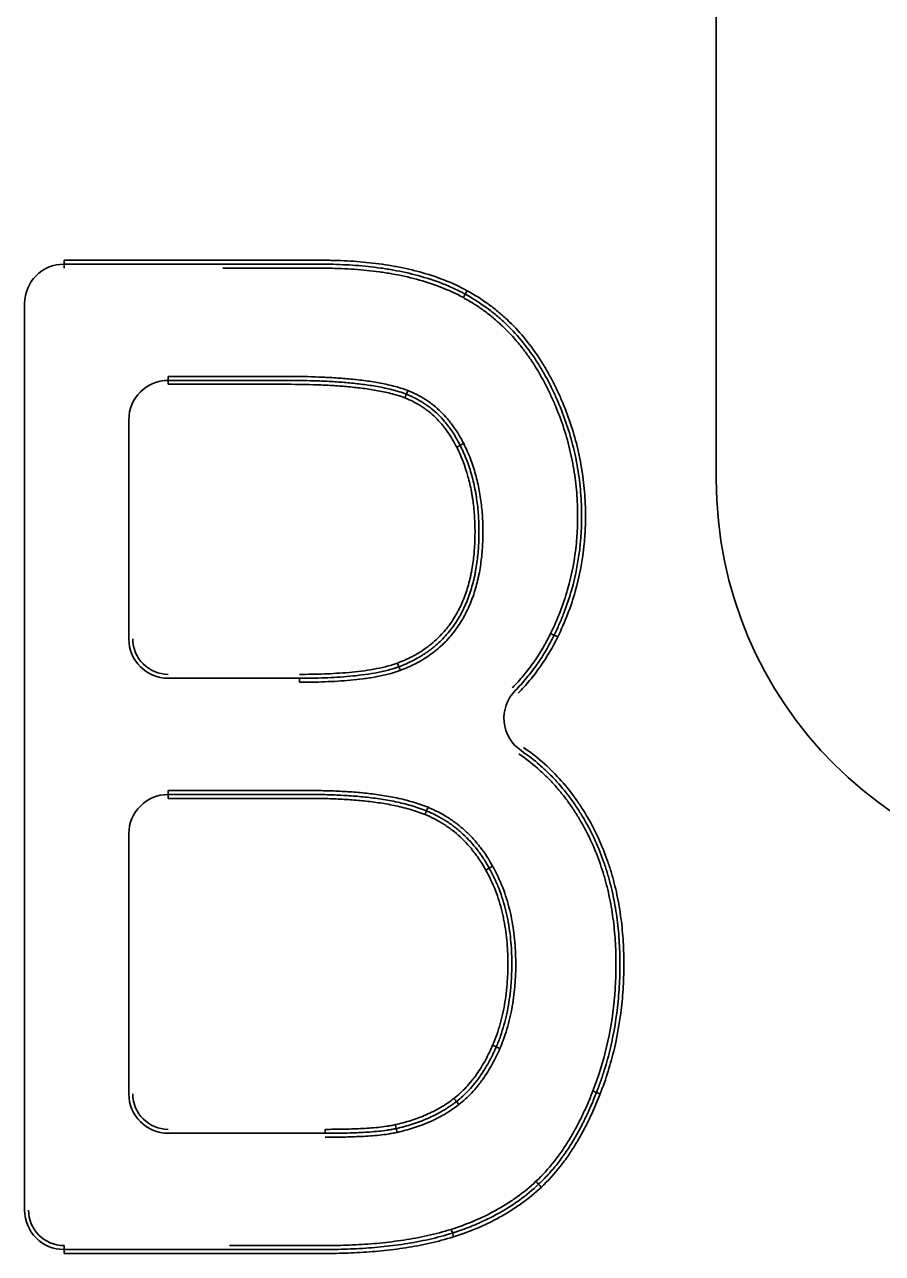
# Model space of a CAD drawing. Header units: inches. Extents: x 786 to 5755, y -850 to 3635.
# Drawn here: x 4193.97 to 4215.74, y 3412.42 to 3443.6 of the extents above; entities that cross this region are included whole.
import ezdxf

# ---------------------------------------------------------------- set-up
doc = ezdxf.new("R2010")
doc.units = ezdxf.units.IN
doc.layers.add('1', color=7, linetype='Continuous', true_color=0xffffff)

msp = doc.modelspace()

# ---------------------------------------------------------------- linework, layer by layer
at = {"layer": '1', "color": 7, "linetype": 'Continuous', "lineweight": 35}
for p, q in [((4211.522, 3446.051), (4211.522, 3432.051)), ((4194.975, 3437.617), (4194.975, 3437.517)), ((4194.975, 3437.417), (4194.975, 3437.517)), ((4205.106, 3436.668), (4205.154, 3436.756)), ((4205.154, 3436.756), (4205.202, 3436.844)), ((4193.975, 3436.517), (4193.975, 3413.517)), ((4197.62, 3434.669), (4197.62, 3434.569)), ((4197.62, 3434.569), (4197.62, 3434.469)), ((4203.696, 3434.31), (4203.66, 3434.217)), ((4196.62, 3428.009), (4196.62, 3433.569)), ((4205.026, 3432.919), (4204.937, 3432.874)), ((4207.41, 3428.103), (4207.5, 3428.059)), ((4203.471, 3427.303), (4203.436, 3427.397)), ((4200.948, 3427.009), (4197.62, 3427.009)), ((4200.948, 3427.009), (4200.948, 3426.909)), ((4197.62, 3424.161), (4197.62, 3424.061)), ((4197.62, 3424.061), (4197.62, 3423.961)), ((4204.21, 3423.737), (4204.172, 3423.645)), ((4196.62, 3416.465), (4196.62, 3423.061)), ((4205.763, 3422.193), (4205.676, 3422.145)), ((4205.942, 3417.659), (4205.85, 3417.699)), ((4205.942, 3417.659), (4206.034, 3417.619)), ((4204.929, 3416.271), (4204.867, 3416.35)), ((4208.485, 3416.501), (4208.578, 3416.465)), ((4204.929, 3416.271), (4204.991, 3416.192)), ((4201.603, 3415.465), (4197.62, 3415.465)), ((4201.603, 3415.565), (4201.603, 3415.465)), ((4203.382, 3415.684), (4203.404, 3415.587)), ((4204.796, 3413.028), (4204.827, 3412.933)), ((4194.975, 3412.617), (4194.975, 3412.517)), ((4194.975, 3412.517), (4194.975, 3412.417))]:
    msp.add_line(p, q, dxfattribs=at)
for centre, radius, start, end in [((4194.975, 3436.517), 1, 90, 180), ((4197.62, 3433.569), 1, 90, 180), ((4221.74, 3432.051), 10.217, 180, 270), ((4197.62, 3428.009), 1, 180, 270), ((4197.62, 3428.009), 0.9, 180, 270), ((4207.137, 3425.999), 1, 135.5879, 235.5855), ((4197.62, 3423.061), 1, 90, 180), ((4197.62, 3416.465), 1, 180, 270), ((4197.62, 3416.465), 0.9, 180, 270), ((4194.975, 3413.517), 1, 180, 270), ((4194.975, 3413.517), 0.9, 180, 270)]:
    msp.add_arc(centre, radius, start, end, dxfattribs=at)
for centre, major_axis, ratio, start_param, end_param in [((4203.624, 3434.124), (0.0364, 0.0931), 0.002929, 4.712393, 6.283185), ((4205.115, 3432.964), (0.0892, 0.0452), 0.004078, 3.141593, 4.712389), ((4207.321, 3428.147), (-0.0897, 0.0441), 0.004362, 1.570796, 3.141593), ((4203.506, 3427.21), (0.0351, -0.0936), 0.002512, 3.141593, 4.712389), ((4204.134, 3423.552), (0.0377, 0.0926), 0.005423, 0, 1.570782), ((4205.85, 3422.242), (0.0872, 0.0489), 0.003959, 3.141593, 4.712389), ((4208.392, 3416.538), (-0.0931, 0.0365), 0.002154, 1.570796, 3.141593), ((4206.948, 3414.246), (-0.0682, 0.0732), 0.005836, 1.570796, 3.141593), ((4207.085, 3414.101), (-0.0686, 0.0728), 0.005836, 0, 1.570796), ((4204.857, 3412.837), (-0.03, 0.0954), 0.004943, 4.712389, 6.283185)]:
    msp.add_ellipse(centre, major_axis=major_axis, ratio=ratio, start_param=start_param, end_param=end_param, dxfattribs=at)
for points, knots in [([(4194.975, 3437.617), (4196.697, 3437.617), (4198.85, 3437.617), (4201.003, 3437.617), (4201.46, 3437.617), (4201.487, 3437.617), (4201.541, 3437.617), (4201.621, 3437.616), (4201.81, 3437.614), (4201.971, 3437.608), (4202.294, 3437.593), (4202.509, 3437.577), (4202.831, 3437.542), (4202.939, 3437.529), (4203.154, 3437.498), (4203.261, 3437.481), (4203.475, 3437.443), (4203.581, 3437.421), (4203.792, 3437.373), (4203.897, 3437.347), (4204.209, 3437.262), (4204.414, 3437.196), (4204.815, 3437.039), (4205.011, 3436.948), (4205.202, 3436.844)], [0, 0, 0, 0, 0.5, 0.625, 0.625, 0.632812, 0.632812, 0.640625, 0.65625, 0.6875, 0.6875, 0.75, 0.75, 0.78125, 0.78125, 0.8125, 0.8125, 0.84375, 0.84375, 0.875, 0.875, 0.9375, 0.9375, 1, 1, 1, 1]), ([(4205.154, 3436.756), (4205.153, 3436.757), (4205.151, 3436.757), (4205.148, 3436.759), (4205.144, 3436.762), (4205.133, 3436.767), (4205.112, 3436.779), (4205.07, 3436.801), (4204.986, 3436.844), (4204.913, 3436.879), (4204.767, 3436.947), (4204.668, 3436.989), (4204.37, 3437.105), (4204.167, 3437.171), (4203.755, 3437.282), (4203.546, 3437.328), (4203.282, 3437.376), (4203.228, 3437.385), (4203.122, 3437.402), (4203.069, 3437.41), (4202.908, 3437.432), (4202.802, 3437.445), (4202.481, 3437.479), (4202.267, 3437.495), (4201.945, 3437.509), (4201.838, 3437.513), (4201.677, 3437.516), (4201.624, 3437.516), (4201.517, 3437.517), (4201.463, 3437.517), (4200.98, 3437.517), (4198.835, 3437.517), (4196.691, 3437.517), (4194.975, 3437.517)], [0, 0, 0, 0, 0.000488, 0.000488, 0.000977, 0.001953, 0.003906, 0.007812, 0.015625, 0.03125, 0.03125, 0.0625, 0.0625, 0.125, 0.125, 0.1875, 0.1875, 0.203125, 0.203125, 0.21875, 0.21875, 0.25, 0.25, 0.3125, 0.3125, 0.34375, 0.34375, 0.359375, 0.359375, 0.375, 0.375, 0.5, 1, 1, 1, 1]), ([(4205.106, 3436.668), (4204.916, 3436.772), (4204.722, 3436.861), (4204.325, 3437.014), (4204.123, 3437.079), (4203.713, 3437.189), (4203.505, 3437.235), (4203.242, 3437.281), (4203.189, 3437.29), (4203.083, 3437.306), (4203.03, 3437.314), (4202.871, 3437.336), (4202.764, 3437.349), (4202.445, 3437.382), (4202.232, 3437.397), (4201.912, 3437.41), (4201.805, 3437.413), (4201.645, 3437.416), (4201.592, 3437.417), (4201.485, 3437.417), (4201.432, 3437.417), (4200.952, 3437.417), (4200.16, 3437.417), (4199.368, 3437.417), (4199.004, 3437.417)], [0, 0, 0, 0, 0.103005, 0.103005, 0.20601, 0.20601, 0.309016, 0.309016, 0.334767, 0.334767, 0.360518, 0.360518, 0.412021, 0.412021, 0.515026, 0.515026, 0.566528, 0.566528, 0.59228, 0.59228, 0.618031, 0.618031, 0.824041, 1, 1, 1, 1]), ([(4207.321, 3428.146), (4207.499, 3428.51), (4207.643, 3428.882), (4207.861, 3429.647), (4207.935, 3430.038), (4207.979, 3430.49), (4207.983, 3430.54), (4207.99, 3430.641), (4207.994, 3430.691), (4208.002, 3430.842), (4208.005, 3430.943), (4208.008, 3431.244), (4208.002, 3431.444), (4207.974, 3431.843), (4207.94, 3432.141), (4207.888, 3432.438), (4207.848, 3432.635), (4207.826, 3432.734), (4207.706, 3433.225), (4207.578, 3433.605), (4207.382, 3434.063), (4207.341, 3434.154), (4207.255, 3434.335), (4207.211, 3434.424), (4207.071, 3434.69), (4206.969, 3434.864), (4206.802, 3435.117), (4206.744, 3435.2), (4206.624, 3435.362), (4206.562, 3435.441), (4206.37, 3435.672), (4206.233, 3435.819), (4206.014, 3436.025), (4205.901, 3436.125), (4205.783, 3436.22), (4205.702, 3436.283), (4205.662, 3436.313), (4205.538, 3436.403), (4205.454, 3436.46), (4205.283, 3436.568), (4205.195, 3436.619), (4205.106, 3436.668)], [0, 0, 0, 0, 0.125, 0.125, 0.25, 0.25, 0.265625, 0.265625, 0.28125, 0.28125, 0.3125, 0.3125, 0.375, 0.375, 0.4375, 0.46875, 0.46875, 0.5, 0.5, 0.625, 0.625, 0.65625, 0.65625, 0.6875, 0.6875, 0.75, 0.75, 0.78125, 0.78125, 0.8125, 0.8125, 0.875, 0.875, 0.90625, 0.921875, 0.921875, 0.9375, 0.9375, 0.96875, 0.96875, 1, 1, 1, 1]), ([(4207.41, 3428.103), (4207.412, 3428.106), (4207.413, 3428.108), (4207.416, 3428.114), (4207.42, 3428.123), (4207.43, 3428.143), (4207.45, 3428.184), (4207.488, 3428.265), (4207.561, 3428.428), (4207.697, 3428.757), (4207.793, 3429.045), (4207.959, 3429.627), (4208.034, 3430.026), (4208.079, 3430.485), (4208.083, 3430.537), (4208.09, 3430.639), (4208.1, 3430.792), (4208.105, 3430.945), (4208.108, 3431.251), (4208.102, 3431.454), (4208.073, 3431.859), (4208.05, 3432.061), (4208.002, 3432.363), (4207.976, 3432.514), (4207.944, 3432.664), (4207.921, 3432.764), (4207.91, 3432.814), (4207.8, 3433.263), (4207.669, 3433.647), (4207.469, 3434.113), (4207.428, 3434.206), (4207.34, 3434.389), (4207.295, 3434.48), (4207.2, 3434.66), (4207.15, 3434.749), (4207.072, 3434.881), (4207.045, 3434.925), (4206.991, 3435.012), (4206.963, 3435.055), (4206.821, 3435.269), (4206.7, 3435.433), (4206.439, 3435.745), (4206.3, 3435.894), (4206.077, 3436.103), (4206, 3436.171), (4205.881, 3436.27), (4205.841, 3436.302), (4205.759, 3436.365), (4205.718, 3436.396), (4205.509, 3436.547), (4205.335, 3436.657), (4205.154, 3436.756)], [0, 0, 0, 0, 0.000977, 0.000977, 0.001953, 0.003906, 0.007813, 0.015625, 0.03125, 0.0625, 0.125, 0.125, 0.25, 0.25, 0.265625, 0.265625, 0.28125, 0.3125, 0.3125, 0.375, 0.375, 0.4375, 0.4375, 0.46875, 0.484375, 0.484375, 0.5, 0.5, 0.625, 0.625, 0.65625, 0.65625, 0.6875, 0.6875, 0.71875, 0.71875, 0.734375, 0.734375, 0.75, 0.75, 0.8125, 0.8125, 0.875, 0.875, 0.90625, 0.90625, 0.921875, 0.921875, 0.9375, 0.9375, 1, 1, 1, 1]), ([(4205.202, 3436.844), (4205.386, 3436.743), (4205.563, 3436.632), (4205.774, 3436.479), (4205.816, 3436.448), (4205.899, 3436.384), (4205.94, 3436.351), (4206.06, 3436.251), (4206.139, 3436.182), (4206.365, 3435.97), (4206.507, 3435.819), (4206.772, 3435.503), (4206.896, 3435.336), (4207.041, 3435.119), (4207.069, 3435.075), (4207.125, 3434.987), (4207.206, 3434.853), (4207.282, 3434.718), (4207.379, 3434.535), (4207.425, 3434.443), (4207.514, 3434.257), (4207.557, 3434.163), (4207.76, 3433.69), (4207.893, 3433.3), (4208.005, 3432.845), (4208.017, 3432.794), (4208.04, 3432.692), (4208.072, 3432.539), (4208.137, 3432.182), (4208.172, 3431.874), (4208.201, 3431.463), (4208.208, 3431.257), (4208.205, 3430.946), (4208.2, 3430.791), (4208.19, 3430.635), (4208.183, 3430.531), (4208.178, 3430.479), (4208.134, 3430.012), (4207.981, 3429.203), (4207.685, 3428.434), (4207.5, 3428.059)], [0, 0, 0, 0, 0.0625, 0.0625, 0.078125, 0.078125, 0.09375, 0.09375, 0.125, 0.125, 0.1875, 0.1875, 0.25, 0.25, 0.265625, 0.265625, 0.28125, 0.3125, 0.3125, 0.34375, 0.34375, 0.375, 0.375, 0.5, 0.5, 0.515625, 0.515625, 0.53125, 0.5625, 0.625, 0.625, 0.6875, 0.6875, 0.71875, 0.734375, 0.734375, 0.75, 0.75, 0.875, 1, 1, 1, 1]), ([(4197.62, 3434.669), (4198.129, 3434.669), (4198.893, 3434.669), (4199.784, 3434.669), (4200.23, 3434.669), (4200.421, 3434.669), (4200.548, 3434.669), (4200.612, 3434.669), (4200.93, 3434.668), (4201.185, 3434.664), (4201.566, 3434.649), (4201.694, 3434.643), (4201.948, 3434.627), (4202.075, 3434.618), (4202.329, 3434.594), (4202.455, 3434.581), (4202.644, 3434.556), (4202.708, 3434.548), (4202.834, 3434.528), (4202.896, 3434.518), (4203.085, 3434.484), (4203.209, 3434.457), (4203.394, 3434.41), (4203.455, 3434.392), (4203.576, 3434.354), (4203.637, 3434.333), (4203.696, 3434.31)], [0, 0, 0, 0, 0.25, 0.375, 0.4375, 0.46875, 0.46875, 0.5, 0.5, 0.625, 0.625, 0.6875, 0.6875, 0.75, 0.75, 0.8125, 0.8125, 0.84375, 0.84375, 0.875, 0.875, 0.9375, 0.9375, 0.96875, 0.96875, 1, 1, 1, 1]), ([(4197.62, 3434.569), (4198.126, 3434.569), (4198.885, 3434.569), (4199.771, 3434.569), (4200.214, 3434.569), (4200.404, 3434.569), (4200.53, 3434.569), (4200.594, 3434.569), (4200.91, 3434.568), (4201.163, 3434.564), (4201.542, 3434.55), (4201.669, 3434.544), (4201.922, 3434.529), (4202.048, 3434.519), (4202.3, 3434.497), (4202.426, 3434.484), (4202.677, 3434.452), (4202.802, 3434.433), (4203.052, 3434.388), (4203.176, 3434.363), (4203.359, 3434.315), (4203.42, 3434.298), (4203.541, 3434.261), (4203.601, 3434.24), (4203.66, 3434.217)], [0, 0, 0, 0, 0.25, 0.375, 0.4375, 0.46875, 0.46875, 0.5, 0.5, 0.625, 0.625, 0.6875, 0.6875, 0.75, 0.75, 0.8125, 0.8125, 0.875, 0.875, 0.9375, 0.9375, 0.96875, 0.96875, 1, 1, 1, 1]), ([(4203.624, 3434.124), (4203.564, 3434.147), (4203.504, 3434.168), (4203.384, 3434.205), (4203.323, 3434.222), (4203.14, 3434.268), (4203.017, 3434.293), (4202.771, 3434.337), (4202.647, 3434.355), (4202.398, 3434.386), (4202.274, 3434.399), (4202.024, 3434.421), (4201.898, 3434.43), (4201.647, 3434.445), (4201.521, 3434.451), (4201.144, 3434.464), (4200.892, 3434.468), (4200.577, 3434.469), (4200.515, 3434.469), (4200.389, 3434.469), (4200.2, 3434.469), (4199.759, 3434.469), (4198.878, 3434.469), (4198.123, 3434.469), (4197.62, 3434.469)], [0, 0, 0, 0, 0.03125, 0.03125, 0.0625, 0.0625, 0.125, 0.125, 0.1875, 0.1875, 0.25, 0.25, 0.3125, 0.3125, 0.375, 0.375, 0.5, 0.5, 0.53125, 0.53125, 0.5625, 0.625, 0.75, 1, 1, 1, 1]), ([(4204.937, 3432.874), (4204.867, 3433.013), (4204.789, 3433.146), (4204.676, 3433.305), (4204.653, 3433.336), (4204.606, 3433.397), (4204.533, 3433.487), (4204.402, 3433.628), (4204.287, 3433.73), (4204.197, 3433.802), (4204.166, 3433.826), (4204.118, 3433.86), (4204.102, 3433.871), (4204.07, 3433.893), (4203.924, 3433.989), (4203.769, 3434.067), (4203.624, 3434.124)], [0, 0, 0, 0, 0.25, 0.25, 0.3125, 0.3125, 0.375, 0.5, 0.625, 0.625, 0.6875, 0.6875, 0.71875, 0.71875, 0.75, 1, 1, 1, 1]), ([(4203.66, 3434.217), (4203.665, 3434.215), (4203.67, 3434.213), (4203.679, 3434.209), (4203.693, 3434.204), (4203.726, 3434.19), (4203.79, 3434.163), (4203.918, 3434.102), (4204.04, 3434.033), (4204.124, 3433.977), (4204.157, 3433.954), (4204.174, 3433.943), (4204.223, 3433.907), (4204.32, 3433.835), (4204.469, 3433.702), (4204.578, 3433.586), (4204.656, 3433.494), (4204.681, 3433.463), (4204.731, 3433.399), (4204.755, 3433.367), (4204.825, 3433.268), (4204.869, 3433.201), (4204.951, 3433.062), (4204.99, 3432.991), (4205.026, 3432.919)], [0, 0, 0, 0, 0.007813, 0.007813, 0.015625, 0.03125, 0.0625, 0.125, 0.25, 0.28125, 0.28125, 0.3125, 0.3125, 0.375, 0.5, 0.625, 0.625, 0.6875, 0.6875, 0.75, 0.75, 0.875, 0.875, 1, 1, 1, 1]), ([(4203.696, 3434.31), (4203.853, 3434.249), (4204.002, 3434.174), (4204.179, 3434.061), (4204.214, 3434.037), (4204.282, 3433.989), (4204.381, 3433.913), (4204.537, 3433.776), (4204.65, 3433.655), (4204.731, 3433.56), (4204.758, 3433.528), (4204.809, 3433.461), (4204.834, 3433.428), (4204.955, 3433.257), (4205.04, 3433.113), (4205.116, 3432.963)], [0, 0, 0, 0, 0.25, 0.25, 0.3125, 0.3125, 0.375, 0.5, 0.625, 0.625, 0.6875, 0.6875, 0.75, 0.75, 1, 1, 1, 1]), ([(4203.436, 3427.397), (4203.562, 3427.444), (4203.683, 3427.497), (4203.919, 3427.619), (4204.032, 3427.688), (4204.168, 3427.784), (4204.195, 3427.804), (4204.249, 3427.844), (4204.275, 3427.865), (4204.352, 3427.929), (4204.502, 3428.062), (4204.634, 3428.209), (4204.754, 3428.366), (4204.793, 3428.419), (4204.866, 3428.53), (4204.9, 3428.587), (4204.95, 3428.675), (4204.966, 3428.704), (4204.997, 3428.763), (4205.041, 3428.853), (4205.081, 3428.944), (4205.156, 3429.129), (4205.199, 3429.254), (4205.252, 3429.446), (4205.269, 3429.511), (4205.291, 3429.608), (4205.298, 3429.641), (4205.311, 3429.707), (4205.317, 3429.74), (4205.346, 3429.903), (4205.364, 3430.035), (4205.389, 3430.297), (4205.396, 3430.429), (4205.402, 3430.626), (4205.402, 3430.692), (4205.402, 3430.823), (4205.4, 3430.889), (4205.393, 3431.087), (4205.384, 3431.219), (4205.363, 3431.417), (4205.355, 3431.483), (4205.34, 3431.582), (4205.335, 3431.615), (4205.324, 3431.681), (4205.295, 3431.844), (4205.258, 3432.006), (4205.151, 3432.387), (4205.058, 3432.635), (4204.937, 3432.874)], [0, 0, 0, 0, 0.0625, 0.0625, 0.125, 0.125, 0.140625, 0.140625, 0.15625, 0.15625, 0.1875, 0.25, 0.25, 0.28125, 0.28125, 0.3125, 0.3125, 0.328125, 0.328125, 0.34375, 0.375, 0.375, 0.4375, 0.4375, 0.46875, 0.46875, 0.484375, 0.484375, 0.5, 0.5, 0.5625, 0.5625, 0.625, 0.625, 0.65625, 0.65625, 0.6875, 0.6875, 0.75, 0.75, 0.78125, 0.78125, 0.796875, 0.796875, 0.8125, 0.875, 0.875, 1, 1, 1, 1]), ([(4205.026, 3432.919), (4205.027, 3432.917), (4205.028, 3432.915), (4205.03, 3432.911), (4205.033, 3432.905), (4205.04, 3432.892), (4205.053, 3432.865), (4205.079, 3432.811), (4205.129, 3432.702), (4205.167, 3432.608), (4205.24, 3432.418), (4205.283, 3432.289), (4205.355, 3432.028), (4205.386, 3431.896), (4205.417, 3431.728), (4205.423, 3431.695), (4205.434, 3431.627), (4205.439, 3431.593), (4205.454, 3431.492), (4205.463, 3431.424), (4205.484, 3431.221), (4205.493, 3431.086), (4205.501, 3430.883), (4205.502, 3430.816), (4205.502, 3430.681), (4205.501, 3430.613), (4205.496, 3430.411), (4205.488, 3430.276), (4205.461, 3430.007), (4205.443, 3429.872), (4205.412, 3429.704), (4205.406, 3429.67), (4205.392, 3429.603), (4205.385, 3429.57), (4205.361, 3429.469), (4205.344, 3429.403), (4205.288, 3429.207), (4205.244, 3429.078), (4205.167, 3428.889), (4205.139, 3428.827), (4205.094, 3428.735), (4205.079, 3428.704), (4205.047, 3428.644), (4205.03, 3428.613), (4204.979, 3428.524), (4204.944, 3428.466), (4204.868, 3428.353), (4204.829, 3428.298), (4204.704, 3428.137), (4204.614, 3428.037), (4204.466, 3427.896), (4204.415, 3427.851), (4204.336, 3427.786), (4204.308, 3427.764), (4204.254, 3427.722), (4204.226, 3427.702), (4204.17, 3427.662), (4204.141, 3427.643), (4204.084, 3427.605), (4203.997, 3427.551), (4203.907, 3427.501), (4203.725, 3427.406), (4203.6, 3427.351), (4203.471, 3427.303)], [0, 0, 0, 0, 0.000977, 0.000977, 0.001953, 0.003906, 0.007813, 0.015625, 0.03125, 0.0625, 0.0625, 0.125, 0.125, 0.1875, 0.1875, 0.203125, 0.203125, 0.21875, 0.21875, 0.25, 0.25, 0.3125, 0.3125, 0.34375, 0.34375, 0.375, 0.375, 0.4375, 0.4375, 0.5, 0.5, 0.515625, 0.515625, 0.53125, 0.53125, 0.5625, 0.5625, 0.625, 0.625, 0.65625, 0.65625, 0.671875, 0.671875, 0.6875, 0.6875, 0.71875, 0.71875, 0.75, 0.75, 0.8125, 0.8125, 0.84375, 0.84375, 0.859375, 0.859375, 0.875, 0.875, 0.890625, 0.890625, 0.90625, 0.9375, 0.9375, 1, 1, 1, 1]), ([(4205.116, 3432.963), (4205.179, 3432.838), (4205.236, 3432.709), (4205.335, 3432.449), (4205.379, 3432.317), (4205.453, 3432.048), (4205.485, 3431.912), (4205.523, 3431.705), (4205.534, 3431.636), (4205.554, 3431.497), (4205.563, 3431.428), (4205.585, 3431.22), (4205.594, 3431.081), (4205.601, 3430.873), (4205.602, 3430.804), (4205.602, 3430.665), (4205.601, 3430.596), (4205.595, 3430.388), (4205.586, 3430.249), (4205.558, 3429.973), (4205.538, 3429.834), (4205.506, 3429.661), (4205.499, 3429.627), (4205.484, 3429.558), (4205.461, 3429.455), (4205.435, 3429.354), (4205.376, 3429.153), (4205.33, 3429.021), (4205.249, 3428.828), (4205.22, 3428.764), (4205.173, 3428.67), (4205.157, 3428.638), (4205.124, 3428.576), (4205.107, 3428.545), (4205.019, 3428.393), (4204.941, 3428.278), (4204.77, 3428.06), (4204.676, 3427.958), (4204.524, 3427.814), (4204.471, 3427.767), (4204.361, 3427.678), (4204.305, 3427.636), (4204.133, 3427.515), (4204.014, 3427.443), (4203.766, 3427.315), (4203.638, 3427.259), (4203.506, 3427.21)], [0, 0, 0, 0, 0.0625, 0.0625, 0.125, 0.125, 0.1875, 0.1875, 0.21875, 0.21875, 0.25, 0.25, 0.3125, 0.3125, 0.34375, 0.34375, 0.375, 0.375, 0.4375, 0.4375, 0.5, 0.5, 0.515625, 0.515625, 0.53125, 0.5625, 0.5625, 0.625, 0.625, 0.65625, 0.65625, 0.671875, 0.671875, 0.6875, 0.6875, 0.75, 0.75, 0.8125, 0.8125, 0.84375, 0.84375, 0.875, 0.875, 0.9375, 0.9375, 1, 1, 1, 1]), ([(4206.352, 3426.769), (4206.45, 3426.87), (4206.545, 3426.974), (4206.725, 3427.191), (4206.811, 3427.303), (4207.054, 3427.649), (4207.197, 3427.892), (4207.321, 3428.146)], [0, 0, 0, 0, 0.25, 0.25, 0.5, 0.5, 1, 1, 1, 1]), ([(4206.423, 3426.699), (4206.524, 3426.801), (4206.62, 3426.908), (4206.803, 3427.128), (4206.891, 3427.242), (4207.056, 3427.478), (4207.134, 3427.599), (4207.28, 3427.847), (4207.347, 3427.973), (4207.41, 3428.103)], [0, 0, 0, 0, 0.25, 0.25, 0.5, 0.5, 0.75, 0.75, 1, 1, 1, 1]), ([(4207.5, 3428.059), (4207.372, 3427.795), (4207.224, 3427.543), (4206.971, 3427.183), (4206.882, 3427.067), (4206.695, 3426.842), (4206.597, 3426.733), (4206.494, 3426.629)], [0, 0, 0, 0, 0.5, 0.5, 0.75, 0.75, 1, 1, 1, 1]), ([(4200.948, 3427.109), (4201.158, 3427.109), (4201.368, 3427.112), (4201.682, 3427.124), (4201.787, 3427.129), (4201.996, 3427.142), (4202.101, 3427.149), (4202.31, 3427.168), (4202.414, 3427.179), (4202.622, 3427.206), (4202.726, 3427.221), (4202.932, 3427.258), (4203.034, 3427.279), (4203.186, 3427.317), (4203.237, 3427.331), (4203.337, 3427.362), (4203.387, 3427.378), (4203.436, 3427.397)], [0, 0, 0, 0, 0.25, 0.25, 0.375, 0.375, 0.5, 0.5, 0.625, 0.625, 0.75, 0.75, 0.875, 0.875, 0.9375, 0.9375, 1, 1, 1, 1]), ([(4203.471, 3427.303), (4203.468, 3427.302), (4203.465, 3427.301), (4203.458, 3427.299), (4203.449, 3427.295), (4203.427, 3427.287), (4203.383, 3427.272), (4203.345, 3427.26), (4203.269, 3427.237), (4203.218, 3427.222), (4203.063, 3427.183), (4202.96, 3427.162), (4202.751, 3427.124), (4202.646, 3427.108), (4202.435, 3427.081), (4202.329, 3427.07), (4202.117, 3427.05), (4202.011, 3427.042), (4201.799, 3427.029), (4201.693, 3427.024), (4201.374, 3427.012), (4201.161, 3427.009), (4200.948, 3427.009)], [0, 0, 0, 0, 0.003906, 0.003906, 0.007812, 0.015625, 0.03125, 0.0625, 0.0625, 0.125, 0.125, 0.25, 0.25, 0.375, 0.375, 0.5, 0.5, 0.625, 0.625, 0.75, 0.75, 1, 1, 1, 1]), ([(4203.506, 3427.21), (4203.455, 3427.191), (4203.404, 3427.173), (4203.301, 3427.142), (4203.249, 3427.127), (4203.093, 3427.087), (4202.988, 3427.065), (4202.829, 3427.036), (4202.776, 3427.027), (4202.669, 3427.011), (4202.616, 3427.003), (4202.455, 3426.983), (4202.348, 3426.971), (4202.133, 3426.951), (4202.026, 3426.943), (4201.811, 3426.93), (4201.703, 3426.925), (4201.38, 3426.912), (4201.164, 3426.909), (4200.948, 3426.909)], [0, 0, 0, 0, 0.0625, 0.0625, 0.125, 0.125, 0.25, 0.25, 0.3125, 0.3125, 0.375, 0.375, 0.5, 0.5, 0.625, 0.625, 0.75, 0.75, 1, 1, 1, 1]), ([(4208.392, 3416.538), (4208.536, 3416.905), (4208.652, 3417.278), (4208.831, 3418.036), (4208.894, 3418.421), (4208.937, 3418.861), (4208.942, 3418.91), (4208.95, 3419.008), (4208.953, 3419.057), (4208.963, 3419.204), (4208.973, 3419.4), (4208.98, 3419.693), (4208.978, 3419.888), (4208.971, 3420.18), (4208.96, 3420.374), (4208.926, 3420.761), (4208.901, 3420.954), (4208.838, 3421.339), (4208.798, 3421.531), (4208.739, 3421.769), (4208.726, 3421.817), (4208.7, 3421.912), (4208.687, 3421.96), (4208.645, 3422.102), (4208.495, 3422.57), (4208.294, 3423.015), (4208.05, 3423.441), (4208, 3423.525), (4207.92, 3423.65), (4207.893, 3423.691), (4207.837, 3423.773), (4207.809, 3423.813), (4207.751, 3423.894), (4207.721, 3423.934), (4207.661, 3424.012), (4207.57, 3424.129), (4207.41, 3424.316), (4207.273, 3424.458), (4207.167, 3424.562), (4207.131, 3424.596), (4207.058, 3424.663), (4206.874, 3424.829), (4206.679, 3424.979), (4206.516, 3425.091)], [0, 0, 0, 0, 0.125, 0.125, 0.25, 0.25, 0.265625, 0.265625, 0.28125, 0.28125, 0.3125, 0.34375, 0.375, 0.375, 0.4375, 0.4375, 0.5, 0.5, 0.5625, 0.5625, 0.578125, 0.578125, 0.59375, 0.59375, 0.625, 0.75, 0.75, 0.78125, 0.78125, 0.796875, 0.796875, 0.8125, 0.8125, 0.828125, 0.828125, 0.84375, 0.875, 0.90625, 0.90625, 0.921875, 0.921875, 0.9375, 1, 1, 1, 1]), ([(4208.485, 3416.501), (4208.486, 3416.504), (4208.487, 3416.507), (4208.489, 3416.513), (4208.493, 3416.522), (4208.501, 3416.542), (4208.516, 3416.583), (4208.547, 3416.664), (4208.606, 3416.828), (4208.716, 3417.158), (4208.794, 3417.445), (4208.93, 3418.022), (4208.994, 3418.412), (4209.042, 3418.908), (4209.05, 3419.008), (4209.064, 3419.207), (4209.074, 3419.405), (4209.078, 3419.603), (4209.079, 3419.801), (4209.078, 3419.9), (4209.071, 3420.196), (4209.059, 3420.393), (4209.023, 3420.786), (4208.998, 3420.981), (4208.933, 3421.372), (4208.893, 3421.566), (4208.832, 3421.809), (4208.819, 3421.857), (4208.793, 3421.954), (4208.751, 3422.098), (4208.583, 3422.619), (4208.379, 3423.07), (4208.13, 3423.502), (4208.079, 3423.587), (4207.997, 3423.714), (4207.97, 3423.756), (4207.913, 3423.839), (4207.884, 3423.88), (4207.737, 3424.083), (4207.611, 3424.239), (4207.409, 3424.46), (4207.34, 3424.533), (4207.232, 3424.638), (4207.196, 3424.672), (4207.122, 3424.74), (4206.936, 3424.907), (4206.738, 3425.06), (4206.572, 3425.174)], [0, 0, 0, 0, 0.000977, 0.000977, 0.001953, 0.003906, 0.007812, 0.015625, 0.03125, 0.0625, 0.125, 0.125, 0.25, 0.25, 0.28125, 0.28125, 0.3125, 0.34375, 0.34375, 0.375, 0.375, 0.4375, 0.4375, 0.5, 0.5, 0.5625, 0.5625, 0.578125, 0.578125, 0.59375, 0.625, 0.75, 0.75, 0.78125, 0.78125, 0.796875, 0.796875, 0.8125, 0.8125, 0.875, 0.875, 0.90625, 0.90625, 0.921875, 0.921875, 0.9375, 1, 1, 1, 1]), ([(4206.629, 3425.256), (4206.965, 3425.026), (4207.269, 3424.762), (4207.675, 3424.318), (4207.834, 3424.124), (4207.98, 3423.917), (4208.038, 3423.833), (4208.066, 3423.791), (4208.15, 3423.663), (4208.203, 3423.576), (4208.457, 3423.138), (4208.624, 3422.772), (4208.792, 3422.296), (4208.839, 3422.152), (4208.882, 3422.006), (4208.909, 3421.908), (4208.922, 3421.859), (4208.985, 3421.612), (4209.027, 3421.415), (4209.094, 3421.018), (4209.12, 3420.819), (4209.158, 3420.42), (4209.17, 3420.22), (4209.178, 3419.919), (4209.179, 3419.819), (4209.178, 3419.618), (4209.174, 3419.416), (4209.164, 3419.215), (4209.151, 3419.013), (4209.143, 3418.911), (4209.094, 3418.407), (4209.029, 3418.01), (4208.846, 3417.228), (4208.726, 3416.843), (4208.578, 3416.465)], [0, 0, 0, 0, 0.125, 0.125, 0.1875, 0.203125, 0.203125, 0.21875, 0.21875, 0.25, 0.25, 0.375, 0.375, 0.40625, 0.421875, 0.421875, 0.4375, 0.4375, 0.5, 0.5, 0.5625, 0.5625, 0.625, 0.625, 0.65625, 0.65625, 0.6875, 0.71875, 0.71875, 0.75, 0.75, 0.875, 0.875, 1, 1, 1, 1]), ([(4197.62, 3424.161), (4198.726, 3424.161), (4199.901, 3424.161), (4201.077, 3424.161), (4201.215, 3424.161), (4201.284, 3424.161), (4201.492, 3424.16), (4201.63, 3424.157), (4201.906, 3424.148), (4202.045, 3424.141), (4202.321, 3424.123), (4202.458, 3424.112), (4202.733, 3424.084), (4202.87, 3424.067), (4203.075, 3424.036), (4203.144, 3424.025), (4203.28, 3424.001), (4203.348, 3423.987), (4203.551, 3423.945), (4203.685, 3423.912), (4203.95, 3423.834), (4204.081, 3423.79), (4204.21, 3423.737)], [0, 0, 0, 0, 0.5, 0.53125, 0.53125, 0.5625, 0.5625, 0.625, 0.625, 0.6875, 0.6875, 0.75, 0.75, 0.8125, 0.8125, 0.84375, 0.84375, 0.875, 0.875, 0.9375, 0.9375, 1, 1, 1, 1]), ([(4197.62, 3424.061), (4198.72, 3424.061), (4199.888, 3424.061), (4201.056, 3424.061), (4201.194, 3424.061), (4201.263, 3424.061), (4201.469, 3424.06), (4201.606, 3424.057), (4201.881, 3424.049), (4202.019, 3424.042), (4202.293, 3424.025), (4202.43, 3424.014), (4202.703, 3423.987), (4202.839, 3423.97), (4203.043, 3423.94), (4203.111, 3423.929), (4203.246, 3423.905), (4203.314, 3423.892), (4203.516, 3423.85), (4203.65, 3423.818), (4203.914, 3423.741), (4204.044, 3423.697), (4204.172, 3423.645)], [0, 0, 0, 0, 0.5, 0.53125, 0.53125, 0.5625, 0.5625, 0.625, 0.625, 0.6875, 0.6875, 0.75, 0.75, 0.8125, 0.8125, 0.84375, 0.84375, 0.875, 0.875, 0.9375, 0.9375, 1, 1, 1, 1]), ([(4204.134, 3423.553), (4204.069, 3423.579), (4204.005, 3423.603), (4203.875, 3423.647), (4203.809, 3423.667), (4203.613, 3423.724), (4203.48, 3423.756), (4203.215, 3423.81), (4203.081, 3423.833), (4202.812, 3423.873), (4202.677, 3423.889), (4202.406, 3423.916), (4202.27, 3423.927), (4201.997, 3423.943), (4201.86, 3423.95), (4201.587, 3423.958), (4201.45, 3423.96), (4201.279, 3423.961), (4201.245, 3423.961), (4201.177, 3423.961), (4201.074, 3423.961), (4199.877, 3423.961), (4198.714, 3423.961), (4197.62, 3423.961)], [0, 0, 0, 0, 0.03125, 0.03125, 0.0625, 0.0625, 0.125, 0.125, 0.1875, 0.1875, 0.25, 0.25, 0.3125, 0.3125, 0.375, 0.375, 0.4375, 0.4375, 0.453125, 0.453125, 0.46875, 0.5, 1, 1, 1, 1]), ([(4205.676, 3422.145), (4205.632, 3422.223), (4205.586, 3422.299), (4205.514, 3422.411), (4205.489, 3422.448), (4205.437, 3422.52), (4205.411, 3422.556), (4205.275, 3422.733), (4205.157, 3422.864), (4204.963, 3423.044), (4204.862, 3423.129), (4204.755, 3423.208), (4204.682, 3423.259), (4204.645, 3423.284), (4204.457, 3423.403), (4204.299, 3423.484), (4204.134, 3423.553)], [0, 0, 0, 0, 0.125, 0.125, 0.1875, 0.1875, 0.25, 0.25, 0.5, 0.5, 0.625, 0.6875, 0.6875, 0.75, 0.75, 1, 1, 1, 1]), ([(4204.172, 3423.645), (4204.182, 3423.641), (4204.193, 3423.636), (4204.214, 3423.627), (4204.246, 3423.614), (4204.319, 3423.581), (4204.463, 3423.51), (4204.582, 3423.442), (4204.699, 3423.368), (4204.737, 3423.342), (4204.812, 3423.29), (4204.923, 3423.208), (4205.166, 3423.003), (4205.35, 3422.8), (4205.49, 3422.618), (4205.517, 3422.581), (4205.57, 3422.506), (4205.596, 3422.468), (4205.671, 3422.353), (4205.718, 3422.274), (4205.763, 3422.193)], [0, 0, 0, 0, 0.015625, 0.015625, 0.03125, 0.0625, 0.125, 0.25, 0.25, 0.3125, 0.3125, 0.375, 0.5, 0.75, 0.75, 0.8125, 0.8125, 0.875, 0.875, 1, 1, 1, 1]), ([(4204.21, 3423.737), (4204.385, 3423.665), (4204.553, 3423.579), (4204.754, 3423.452), (4204.793, 3423.425), (4204.87, 3423.371), (4204.984, 3423.287), (4205.163, 3423.136), (4205.328, 3422.97), (4205.421, 3422.864), (4205.482, 3422.791), (4205.511, 3422.754), (4205.656, 3422.566), (4205.758, 3422.408), (4205.85, 3422.242)], [0, 0, 0, 0, 0.25, 0.25, 0.3125, 0.3125, 0.375, 0.5, 0.625, 0.6875, 0.6875, 0.75, 0.75, 1, 1, 1, 1]), ([(4205.85, 3417.699), (4205.927, 3417.876), (4205.989, 3418.057), (4206.092, 3418.423), (4206.132, 3418.609), (4206.178, 3418.892), (4206.19, 3418.987), (4206.206, 3419.13), (4206.21, 3419.178), (4206.218, 3419.274), (4206.228, 3419.417), (4206.234, 3419.56), (4206.237, 3419.751), (4206.236, 3419.846), (4206.228, 3420.132), (4206.215, 3420.321), (4206.18, 3420.605), (4206.166, 3420.699), (4206.14, 3420.841), (4206.131, 3420.888), (4206.111, 3420.982), (4206.101, 3421.029), (4206.044, 3421.263), (4205.988, 3421.446), (4205.851, 3421.803), (4205.77, 3421.976), (4205.676, 3422.145)], [0, 0, 0, 0, 0.125, 0.125, 0.25, 0.25, 0.3125, 0.3125, 0.34375, 0.34375, 0.375, 0.4375, 0.4375, 0.5, 0.5, 0.625, 0.625, 0.6875, 0.6875, 0.71875, 0.71875, 0.75, 0.75, 0.875, 0.875, 1, 1, 1, 1]), ([(4205.763, 3422.193), (4205.764, 3422.191), (4205.766, 3422.188), (4205.769, 3422.183), (4205.773, 3422.175), (4205.784, 3422.156), (4205.804, 3422.118), (4205.844, 3422.042), (4205.919, 3421.889), (4205.977, 3421.754), (4206.082, 3421.482), (4206.139, 3421.296), (4206.197, 3421.057), (4206.208, 3421.009), (4206.228, 3420.914), (4206.256, 3420.77), (4206.278, 3420.625), (4206.314, 3420.337), (4206.328, 3420.143), (4206.336, 3419.853), (4206.337, 3419.756), (4206.334, 3419.562), (4206.33, 3419.465), (4206.322, 3419.319), (4206.318, 3419.27), (4206.31, 3419.173), (4206.306, 3419.124), (4206.29, 3418.978), (4206.277, 3418.881), (4206.231, 3418.591), (4206.19, 3418.4), (4206.111, 3418.118), (4206.081, 3418.025), (4206.016, 3417.84), (4205.981, 3417.749), (4205.942, 3417.659)], [0, 0, 0, 0, 0.001953, 0.001953, 0.003906, 0.007812, 0.015625, 0.03125, 0.0625, 0.125, 0.125, 0.25, 0.25, 0.28125, 0.28125, 0.3125, 0.375, 0.375, 0.5, 0.5, 0.5625, 0.5625, 0.625, 0.625, 0.65625, 0.65625, 0.6875, 0.6875, 0.75, 0.75, 0.875, 0.875, 0.9375, 0.9375, 1, 1, 1, 1]), ([(4205.85, 3422.242), (4205.949, 3422.067), (4206.033, 3421.886), (4206.176, 3421.515), (4206.235, 3421.324), (4206.33, 3420.934), (4206.365, 3420.739), (4206.414, 3420.345), (4206.428, 3420.148), (4206.436, 3419.851), (4206.437, 3419.752), (4206.434, 3419.553), (4206.43, 3419.454), (4206.421, 3419.305), (4206.417, 3419.255), (4206.409, 3419.155), (4206.395, 3419.006), (4206.375, 3418.859), (4206.328, 3418.565), (4206.286, 3418.372), (4206.178, 3417.991), (4206.113, 3417.803), (4206.034, 3417.619)], [0, 0, 0, 0, 0.125, 0.125, 0.25, 0.25, 0.375, 0.375, 0.5, 0.5, 0.5625, 0.5625, 0.625, 0.625, 0.65625, 0.65625, 0.6875, 0.75, 0.75, 0.875, 0.875, 1, 1, 1, 1]), ([(4204.867, 3416.35), (4204.98, 3416.436), (4205.083, 3416.531), (4205.226, 3416.684), (4205.272, 3416.738), (4205.338, 3416.82), (4205.359, 3416.848), (4205.402, 3416.904), (4205.464, 3416.989), (4205.522, 3417.078), (4205.595, 3417.197), (4205.631, 3417.258), (4205.732, 3417.443), (4205.794, 3417.57), (4205.85, 3417.699)], [0, 0, 0, 0, 0.25, 0.25, 0.375, 0.375, 0.4375, 0.4375, 0.5, 0.625, 0.625, 0.75, 0.75, 1, 1, 1, 1]), ([(4205.942, 3417.659), (4205.928, 3417.626), (4205.913, 3417.593), (4205.882, 3417.527), (4205.836, 3417.429), (4205.786, 3417.332), (4205.716, 3417.205), (4205.679, 3417.143), (4205.603, 3417.019), (4205.563, 3416.959), (4205.501, 3416.87), (4205.479, 3416.841), (4205.436, 3416.783), (4205.414, 3416.754), (4205.345, 3416.67), (4205.298, 3416.615), (4205.15, 3416.457), (4205.044, 3416.359), (4204.929, 3416.271)], [0, 0, 0, 0, 0.0625, 0.0625, 0.125, 0.25, 0.25, 0.375, 0.375, 0.5, 0.5, 0.5625, 0.5625, 0.625, 0.625, 0.75, 0.75, 1, 1, 1, 1]), ([(4206.034, 3417.619), (4205.974, 3417.482), (4205.909, 3417.348), (4205.801, 3417.152), (4205.763, 3417.088), (4205.684, 3416.961), (4205.643, 3416.899), (4205.579, 3416.808), (4205.557, 3416.778), (4205.512, 3416.718), (4205.489, 3416.689), (4205.419, 3416.602), (4205.37, 3416.546), (4205.218, 3416.384), (4205.109, 3416.283), (4204.991, 3416.192)], [0, 0, 0, 0, 0.25, 0.25, 0.375, 0.375, 0.5, 0.5, 0.5625, 0.5625, 0.625, 0.625, 0.75, 0.75, 1, 1, 1, 1]), ([(4203.382, 3415.684), (4203.516, 3415.714), (4203.648, 3415.749), (4203.844, 3415.811), (4203.908, 3415.833), (4204.037, 3415.881), (4204.1, 3415.906), (4204.225, 3415.961), (4204.287, 3415.99), (4204.409, 3416.052), (4204.469, 3416.085), (4204.646, 3416.189), (4204.759, 3416.265), (4204.867, 3416.35)], [0, 0, 0, 0, 0.25, 0.25, 0.375, 0.375, 0.5, 0.5, 0.625, 0.625, 0.75, 0.75, 1, 1, 1, 1]), ([(4206.948, 3414.246), (4207.115, 3414.402), (4207.267, 3414.57), (4207.443, 3414.793), (4207.478, 3414.839), (4207.545, 3414.931), (4207.578, 3414.977), (4207.675, 3415.118), (4207.737, 3415.213), (4207.825, 3415.359), (4207.854, 3415.408), (4207.911, 3415.507), (4207.938, 3415.557), (4208.019, 3415.707), (4208.071, 3415.809), (4208.17, 3416.014), (4208.217, 3416.117), (4208.307, 3416.326), (4208.35, 3416.431), (4208.392, 3416.538)], [0, 0, 0, 0, 0.25, 0.25, 0.3125, 0.3125, 0.375, 0.375, 0.5, 0.5, 0.5625, 0.5625, 0.625, 0.625, 0.75, 0.75, 0.875, 0.875, 1, 1, 1, 1]), ([(4207.016, 3414.173), (4207.022, 3414.178), (4207.027, 3414.183), (4207.038, 3414.193), (4207.053, 3414.208), (4207.09, 3414.243), (4207.162, 3414.314), (4207.221, 3414.377), (4207.338, 3414.505), (4207.413, 3414.593), (4207.52, 3414.729), (4207.555, 3414.775), (4207.624, 3414.869), (4207.658, 3414.916), (4207.756, 3415.059), (4207.819, 3415.156), (4207.909, 3415.304), (4207.938, 3415.354), (4207.996, 3415.454), (4208.024, 3415.505), (4208.106, 3415.657), (4208.159, 3415.761), (4208.259, 3415.969), (4208.307, 3416.074), (4208.399, 3416.286), (4208.443, 3416.393), (4208.485, 3416.501)], [0, 0, 0, 0, 0.007812, 0.007812, 0.015625, 0.03125, 0.0625, 0.125, 0.125, 0.25, 0.25, 0.3125, 0.3125, 0.375, 0.375, 0.5, 0.5, 0.5625, 0.5625, 0.625, 0.625, 0.75, 0.75, 0.875, 0.875, 1, 1, 1, 1]), ([(4208.578, 3416.465), (4208.493, 3416.246), (4208.4, 3416.03), (4208.247, 3415.713), (4208.193, 3415.608), (4208.109, 3415.453), (4208.081, 3415.401), (4208.022, 3415.299), (4207.992, 3415.249), (4207.901, 3415.098), (4207.837, 3415), (4207.737, 3414.855), (4207.703, 3414.807), (4207.633, 3414.712), (4207.597, 3414.665), (4207.415, 3414.435), (4207.257, 3414.261), (4207.085, 3414.1)], [0, 0, 0, 0, 0.25, 0.25, 0.375, 0.375, 0.4375, 0.4375, 0.5, 0.5, 0.625, 0.625, 0.6875, 0.6875, 0.75, 0.75, 1, 1, 1, 1]), ([(4204.929, 3416.271), (4204.915, 3416.26), (4204.901, 3416.25), (4204.873, 3416.228), (4204.831, 3416.197), (4204.73, 3416.126), (4204.641, 3416.07), (4204.52, 3415.999), (4204.459, 3415.965), (4204.334, 3415.902), (4204.27, 3415.872), (4204.141, 3415.815), (4204.076, 3415.789), (4203.945, 3415.74), (4203.878, 3415.717), (4203.678, 3415.653), (4203.542, 3415.617), (4203.404, 3415.587)], [0, 0, 0, 0, 0.03125, 0.03125, 0.0625, 0.125, 0.25, 0.25, 0.375, 0.375, 0.5, 0.5, 0.625, 0.625, 0.75, 0.75, 1, 1, 1, 1]), ([(4204.991, 3416.192), (4204.877, 3416.103), (4204.758, 3416.023), (4204.602, 3415.931), (4204.571, 3415.913), (4204.508, 3415.879), (4204.412, 3415.828), (4204.315, 3415.782), (4204.183, 3415.724), (4204.116, 3415.697), (4203.981, 3415.646), (4203.913, 3415.623), (4203.776, 3415.579), (4203.706, 3415.559), (4203.567, 3415.522), (4203.497, 3415.505), (4203.427, 3415.489)], [0, 0, 0, 0, 0.25, 0.25, 0.3125, 0.3125, 0.375, 0.5, 0.5, 0.625, 0.625, 0.75, 0.75, 0.875, 0.875, 1, 1, 1, 1]), ([(4201.603, 3415.565), (4201.752, 3415.565), (4201.901, 3415.566), (4202.198, 3415.572), (4202.347, 3415.576), (4202.57, 3415.587), (4202.644, 3415.592), (4202.793, 3415.602), (4202.867, 3415.608), (4203.015, 3415.623), (4203.089, 3415.632), (4203.199, 3415.648), (4203.236, 3415.654), (4203.309, 3415.668), (4203.346, 3415.676), (4203.382, 3415.684)], [0, 0, 0, 0, 0.25, 0.25, 0.5, 0.5, 0.625, 0.625, 0.75, 0.75, 0.875, 0.875, 0.9375, 0.9375, 1, 1, 1, 1]), ([(4203.404, 3415.587), (4203.368, 3415.578), (4203.331, 3415.57), (4203.257, 3415.556), (4203.219, 3415.55), (4203.108, 3415.533), (4203.033, 3415.524), (4202.883, 3415.509), (4202.808, 3415.503), (4202.658, 3415.492), (4202.582, 3415.488), (4202.357, 3415.477), (4202.206, 3415.472), (4201.905, 3415.466), (4201.754, 3415.465), (4201.603, 3415.465)], [0, 0, 0, 0, 0.0625, 0.0625, 0.125, 0.125, 0.25, 0.25, 0.375, 0.375, 0.5, 0.5, 0.75, 0.75, 1, 1, 1, 1]), ([(4203.427, 3415.489), (4203.389, 3415.48), (4203.352, 3415.473), (4203.277, 3415.459), (4203.24, 3415.452), (4203.127, 3415.435), (4203.051, 3415.426), (4202.899, 3415.41), (4202.823, 3415.404), (4202.671, 3415.393), (4202.595, 3415.388), (4202.366, 3415.377), (4202.214, 3415.372), (4201.909, 3415.366), (4201.756, 3415.365), (4201.603, 3415.365)], [0, 0, 0, 0, 0.0625, 0.0625, 0.125, 0.125, 0.25, 0.25, 0.375, 0.375, 0.5, 0.5, 0.75, 0.75, 1, 1, 1, 1]), ([(4203.404, 3415.587), (4203.404, 3415.587), (4203.404, 3415.586), (4203.405, 3415.584), (4203.405, 3415.582), (4203.407, 3415.577), (4203.407, 3415.574), (4203.409, 3415.567), (4203.41, 3415.563), (4203.412, 3415.554), (4203.413, 3415.549), (4203.415, 3415.538), (4203.417, 3415.532), (4203.419, 3415.521), (4203.421, 3415.515), (4203.424, 3415.502), (4203.425, 3415.496), (4203.427, 3415.489)], [0, 0, 0, 0, 0.113036, 0.113036, 0.239746, 0.239746, 0.366455, 0.366455, 0.493164, 0.493164, 0.619873, 0.619873, 0.746582, 0.746582, 0.873291, 0.873291, 1, 1, 1, 1]), ([(4204.796, 3413.028), (4204.995, 3413.091), (4205.19, 3413.163), (4205.429, 3413.264), (4205.477, 3413.285), (4205.572, 3413.328), (4205.713, 3413.394), (4205.852, 3413.466), (4206.033, 3413.567), (4206.123, 3413.62), (4206.299, 3413.731), (4206.385, 3413.789), (4206.636, 3413.971), (4206.796, 3414.103), (4206.948, 3414.246)], [0, 0, 0, 0, 0.25, 0.25, 0.3125, 0.3125, 0.375, 0.5, 0.5, 0.625, 0.625, 0.75, 0.75, 1, 1, 1, 1]), ([(4204.827, 3412.933), (4204.852, 3412.941), (4204.877, 3412.949), (4204.927, 3412.966), (4205.003, 3412.991), (4205.177, 3413.053), (4205.325, 3413.111), (4205.471, 3413.173), (4205.52, 3413.195), (4205.616, 3413.238), (4205.76, 3413.306), (4205.901, 3413.379), (4206.04, 3413.456), (4206.086, 3413.482), (4206.177, 3413.536), (4206.312, 3413.619), (4206.618, 3413.826), (4206.862, 3414.028), (4207.016, 3414.173)], [0, 0, 0, 0, 0.03125, 0.03125, 0.0625, 0.125, 0.25, 0.25, 0.3125, 0.3125, 0.375, 0.5, 0.5, 0.5625, 0.5625, 0.625, 0.75, 1, 1, 1, 1]), ([(4207.085, 3414.1), (4206.928, 3413.952), (4206.762, 3413.816), (4206.502, 3413.627), (4206.368, 3413.537), (4206.231, 3413.452), (4206.138, 3413.397), (4206.091, 3413.37), (4205.95, 3413.292), (4205.854, 3413.242), (4205.709, 3413.171), (4205.66, 3413.149), (4205.562, 3413.104), (4205.513, 3413.082), (4205.265, 3412.977), (4205.063, 3412.903), (4204.857, 3412.837)], [0, 0, 0, 0, 0.25, 0.25, 0.375, 0.4375, 0.4375, 0.5, 0.5, 0.625, 0.625, 0.6875, 0.6875, 0.75, 0.75, 1, 1, 1, 1]), ([(4194.975, 3412.517), (4196.624, 3412.517), (4198.686, 3412.517), (4200.851, 3412.517), (4201.367, 3412.517), (4201.521, 3412.517), (4201.573, 3412.517), (4201.676, 3412.517), (4201.728, 3412.517), (4201.985, 3412.52), (4202.191, 3412.526), (4202.604, 3412.547), (4202.809, 3412.562), (4203.218, 3412.602), (4203.422, 3412.627), (4203.827, 3412.69), (4204.029, 3412.728), (4204.43, 3412.818), (4204.629, 3412.87), (4204.827, 3412.933)], [0, 0, 0, 0, 0.5, 0.625, 0.65625, 0.65625, 0.671875, 0.671875, 0.6875, 0.6875, 0.75, 0.75, 0.8125, 0.8125, 0.875, 0.875, 0.9375, 0.9375, 1, 1, 1, 1]), ([(4199.175, 3412.617), (4199.419, 3412.617), (4200.075, 3412.617), (4200.833, 3412.617), (4201.347, 3412.617), (4201.501, 3412.617), (4201.552, 3412.617), (4201.655, 3412.617), (4201.706, 3412.617), (4201.963, 3412.619), (4202.169, 3412.625), (4202.58, 3412.646), (4202.784, 3412.66), (4203.192, 3412.7), (4203.395, 3412.725), (4203.8, 3412.787), (4204.001, 3412.824), (4204.4, 3412.914), (4204.599, 3412.966), (4204.796, 3413.028)], [0, 0, 0, 0, 0.129346, 0.34701, 0.401426, 0.401426, 0.428634, 0.428634, 0.455842, 0.455842, 0.564673, 0.564673, 0.673505, 0.673505, 0.782337, 0.782337, 0.891168, 0.891168, 1, 1, 1, 1]), ([(4204.857, 3412.837), (4204.657, 3412.774), (4204.455, 3412.721), (4204.051, 3412.63), (4203.848, 3412.592), (4203.441, 3412.529), (4203.237, 3412.504), (4202.828, 3412.463), (4202.622, 3412.448), (4202.211, 3412.427), (4202.005, 3412.42), (4201.747, 3412.417), (4201.695, 3412.417), (4201.592, 3412.417), (4201.54, 3412.417), (4201.385, 3412.417), (4200.868, 3412.417), (4198.697, 3412.417), (4196.629, 3412.417), (4194.975, 3412.417)], [0, 0, 0, 0, 0.0625, 0.0625, 0.125, 0.125, 0.1875, 0.1875, 0.25, 0.25, 0.3125, 0.3125, 0.328125, 0.328125, 0.34375, 0.34375, 0.375, 0.5, 1, 1, 1, 1])]:
    msp.add_open_spline(points, degree=3, knots=knots, dxfattribs=at)

doc.saveas('drawing.dxf')
